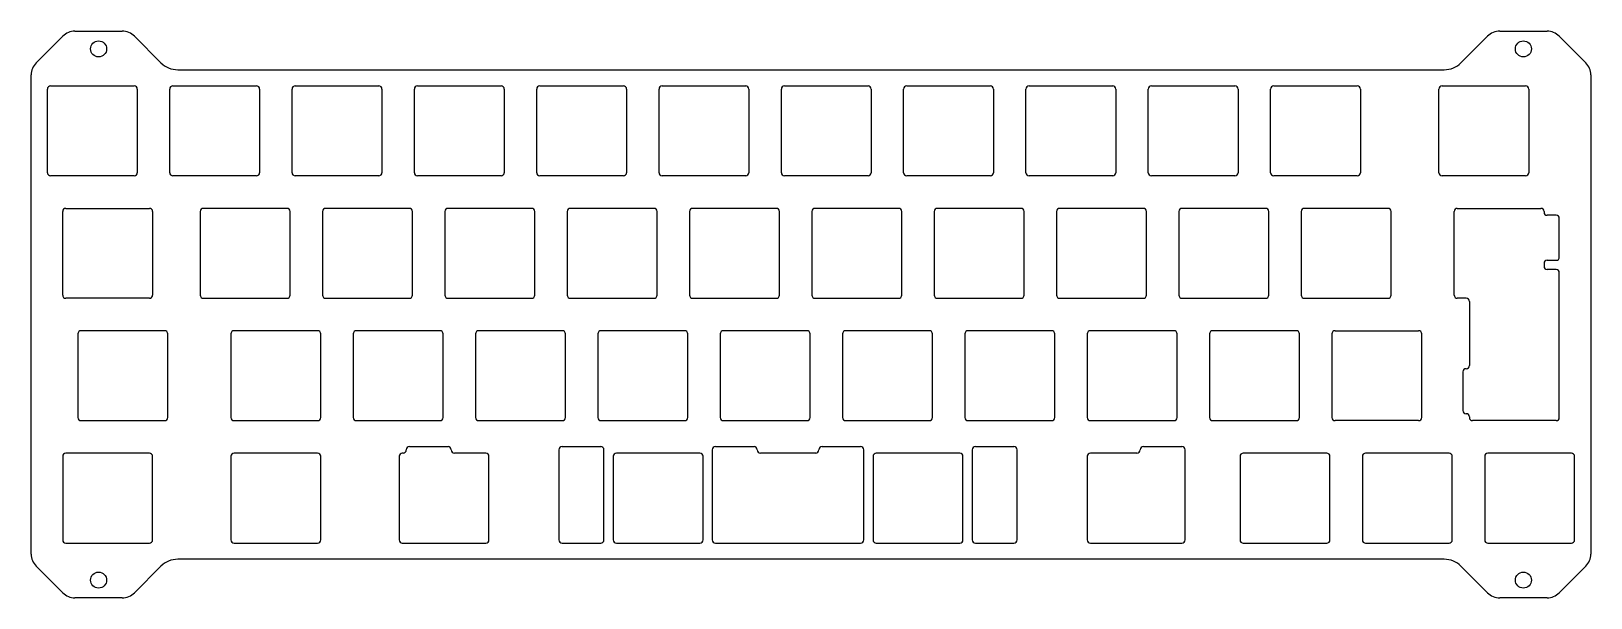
# Model space of a CAD drawing. Extents: x -9.58 to -0.02, y -0.22 to 3.26.
import ezdxf

# ---------------------------------------------------------------- set-up
doc = ezdxf.new("R2010")
doc.units = 0
doc.layers.get('0').update_dxf_attribs({"linetype": 'continuous'})

msp = doc.modelspace()

# ---------------------------------------------------------------- linework, layer by layer
at = {"color": 0}
for p, q in [((-9.3139, 3.2559), (-9.0237, 3.2559)), ((-0.5781, 3.2559), (-0.288, 3.2559)), ((-9.5513, 3.0621), (-9.3883, 3.2251)), ((-8.9493, 3.2251), (-8.7863, 3.0621)), ((-0.8156, 3.0621), (-0.6526, 3.2251)), ((-0.2135, 3.2251), (-0.0505, 3.0621)), ((-9.5822, 0.0518), (-9.5822, 2.9876)), ((-8.684, 3.0197), (-0.9179, 3.0197)), ((-0.0197, 2.9876), (-0.0197, 0.0518)), ((-9.4828, 2.3888), (-9.4828, 2.9006)), ((-9.4631, 2.9203), (-8.9513, 2.9203)), ((-8.9316, 2.9006), (-8.9316, 2.3888)), ((-8.7328, 2.3888), (-8.7328, 2.9006)), ((-8.7131, 2.9203), (-8.2013, 2.9203)), ((-8.1816, 2.9006), (-8.1816, 2.3888)), ((-7.9828, 2.3888), (-7.9828, 2.9006)), ((-7.9631, 2.9203), (-7.4513, 2.9203)), ((-7.4316, 2.9006), (-7.4316, 2.3888)), ((-7.2328, 2.3888), (-7.2328, 2.9006)), ((-7.2131, 2.9203), (-6.7013, 2.9203)), ((-6.6816, 2.9006), (-6.6816, 2.3888)), ((-6.4828, 2.3888), (-6.4828, 2.9006)), ((-6.4631, 2.9203), (-5.9513, 2.9203)), ((-5.9316, 2.9006), (-5.9316, 2.3888)), ((-5.7328, 2.3888), (-5.7328, 2.9006)), ((-5.7131, 2.9203), (-5.2013, 2.9203)), ((-5.1816, 2.9006), (-5.1816, 2.3888)), ((-4.9828, 2.3888), (-4.9828, 2.9006)), ((-4.9631, 2.9203), (-4.4513, 2.9203)), ((-4.4316, 2.9006), (-4.4316, 2.3888)), ((-4.2328, 2.3888), (-4.2328, 2.9006)), ((-4.2131, 2.9203), (-3.7013, 2.9203)), ((-3.6816, 2.9006), (-3.6816, 2.3888)), ((-3.4828, 2.3888), (-3.4828, 2.9006)), ((-3.4631, 2.9203), (-2.9513, 2.9203)), ((-2.9316, 2.9006), (-2.9316, 2.3888)), ((-2.7328, 2.3888), (-2.7328, 2.9006)), ((-2.7131, 2.9203), (-2.2013, 2.9203)), ((-2.1816, 2.9006), (-2.1816, 2.3888)), ((-1.9828, 2.3888), (-1.9828, 2.9006)), ((-1.9631, 2.9203), (-1.4513, 2.9203)), ((-1.4316, 2.9006), (-1.4316, 2.3888)), ((-0.9515, 2.3888), (-0.9515, 2.9006)), ((-0.9318, 2.9203), (-0.42, 2.9203)), ((-0.4003, 2.9006), (-0.4003, 2.3888)), ((-8.9513, 2.3691), (-9.4631, 2.3691)), ((-8.2013, 2.3691), (-8.7131, 2.3691)), ((-7.4513, 2.3691), (-7.9631, 2.3691)), ((-6.7013, 2.3691), (-7.2131, 2.3691)), ((-5.9513, 2.3691), (-6.4631, 2.3691)), ((-5.2013, 2.3691), (-5.7131, 2.3691)), ((-4.4513, 2.3691), (-4.9631, 2.3691)), ((-3.7013, 2.3691), (-4.2131, 2.3691)), ((-2.9513, 2.3691), (-3.4631, 2.3691)), ((-2.2013, 2.3691), (-2.7131, 2.3691)), ((-1.4513, 2.3691), (-1.9631, 2.3691)), ((-0.42, 2.3691), (-0.9318, 2.3691)), ((-9.389, 1.6388), (-9.389, 2.1506)), ((-9.3693, 2.1703), (-8.8575, 2.1703)), ((-8.8378, 2.1506), (-8.8378, 1.6388)), ((-8.5453, 2.1506), (-8.5453, 1.6388)), ((-8.0138, 2.1703), (-8.5256, 2.1703)), ((-7.9941, 1.6388), (-7.9941, 2.1506)), ((-7.7953, 2.1506), (-7.7953, 1.6388)), ((-7.2638, 2.1703), (-7.7756, 2.1703)), ((-7.2441, 1.6388), (-7.2441, 2.1506)), ((-7.0453, 2.1506), (-7.0453, 1.6388)), ((-6.5138, 2.1703), (-7.0256, 2.1703)), ((-6.4941, 1.6388), (-6.4941, 2.1506)), ((-6.2953, 2.1506), (-6.2953, 1.6388)), ((-5.7638, 2.1703), (-6.2756, 2.1703)), ((-5.7441, 1.6388), (-5.7441, 2.1506)), ((-5.5453, 2.1506), (-5.5453, 1.6388)), ((-5.0138, 2.1703), (-5.5256, 2.1703)), ((-4.9941, 1.6388), (-4.9941, 2.1506)), ((-4.7953, 2.1506), (-4.7953, 1.6388)), ((-4.2638, 2.1703), (-4.7756, 2.1703)), ((-4.2441, 1.6388), (-4.2441, 2.1506)), ((-4.0453, 2.1506), (-4.0453, 1.6388)), ((-3.5138, 2.1703), (-4.0256, 2.1703)), ((-3.4941, 1.6388), (-3.4941, 2.1506)), ((-3.2953, 2.1506), (-3.2953, 1.6388)), ((-2.7638, 2.1703), (-3.2756, 2.1703)), ((-2.7441, 1.6388), (-2.7441, 2.1506)), ((-2.5453, 2.1506), (-2.5453, 1.6388)), ((-2.0138, 2.1703), (-2.5256, 2.1703)), ((-1.9941, 1.6388), (-1.9941, 2.1506)), ((-1.7953, 2.1506), (-1.7953, 1.6388)), ((-1.2638, 2.1703), (-1.7756, 2.1703)), ((-1.2441, 1.6388), (-1.2441, 2.1506)), ((-0.8578, 1.6388), (-0.8578, 2.1506)), ((-0.8381, 2.1703), (-0.3263, 2.1703)), ((-0.2325, 2.1275), (-0.2869, 2.1275)), ((-0.2128, 1.8716), (-0.2128, 2.1078)), ((-0.2869, 1.8519), (-0.2325, 1.8519)), ((-0.2325, 1.7953), (-0.2869, 1.7953)), ((-0.2128, 0.8888), (-0.2128, 1.7756)), ((-8.8575, 1.6191), (-9.3693, 1.6191)), ((-8.5256, 1.6191), (-8.0138, 1.6191)), ((-7.7756, 1.6191), (-7.2638, 1.6191)), ((-7.0256, 1.6191), (-6.5138, 1.6191)), ((-6.2756, 1.6191), (-5.7638, 1.6191)), ((-5.5256, 1.6191), (-5.0138, 1.6191)), ((-4.7756, 1.6191), (-4.2638, 1.6191)), ((-4.0256, 1.6191), (-3.5138, 1.6191)), ((-3.2756, 1.6191), (-2.7638, 1.6191)), ((-2.5256, 1.6191), (-2.0138, 1.6191)), ((-1.7756, 1.6191), (-1.2638, 1.6191)), ((-0.7837, 1.6191), (-0.8381, 1.6191)), ((-0.764, 1.5994), (-0.764, 1.2072)), ((-9.2953, 1.4006), (-9.2953, 0.8888)), ((-8.7638, 1.4203), (-9.2756, 1.4203)), ((-8.7441, 0.8888), (-8.7441, 1.4006)), ((-8.3578, 1.4006), (-8.3578, 0.8888)), ((-7.8263, 1.4203), (-8.3381, 1.4203)), ((-7.8066, 0.8888), (-7.8066, 1.4006)), ((-7.6078, 1.4006), (-7.6078, 0.8888)), ((-7.0763, 1.4203), (-7.5881, 1.4203)), ((-7.0566, 0.8888), (-7.0566, 1.4006)), ((-6.8578, 1.4006), (-6.8578, 0.8888)), ((-6.3263, 1.4203), (-6.8381, 1.4203)), ((-6.3066, 0.8888), (-6.3066, 1.4006)), ((-6.1078, 1.4006), (-6.1078, 0.8888)), ((-5.5763, 1.4203), (-6.0881, 1.4203)), ((-5.5566, 0.8888), (-5.5566, 1.4006)), ((-5.3578, 1.4006), (-5.3578, 0.8888)), ((-4.8263, 1.4203), (-5.3381, 1.4203)), ((-4.8066, 0.8888), (-4.8066, 1.4006)), ((-4.6078, 1.4006), (-4.6078, 0.8888)), ((-4.0763, 1.4203), (-4.5881, 1.4203)), ((-4.0566, 0.8888), (-4.0566, 1.4006)), ((-3.8578, 1.4006), (-3.8578, 0.8888)), ((-3.3263, 1.4203), (-3.8381, 1.4203)), ((-3.3066, 0.8888), (-3.3066, 1.4006)), ((-3.1078, 1.4006), (-3.1078, 0.8888)), ((-2.5763, 1.4203), (-3.0881, 1.4203)), ((-2.5566, 0.8888), (-2.5566, 1.4006)), ((-2.3578, 1.4006), (-2.3578, 0.8888)), ((-1.8263, 1.4203), (-2.3381, 1.4203)), ((-1.8066, 0.8888), (-1.8066, 1.4006)), ((-1.6078, 1.4006), (-1.6078, 0.8888)), ((-1.5881, 1.4203), (-1.0763, 1.4203)), ((-1.0566, 0.8888), (-1.0566, 1.4006)), ((-0.8034, 1.1678), (-0.8034, 0.9316)), ((-9.2756, 0.8691), (-8.7638, 0.8691)), ((-8.3381, 0.8691), (-7.8263, 0.8691)), ((-7.5881, 0.8691), (-7.0763, 0.8691)), ((-6.8381, 0.8691), (-6.3263, 0.8691)), ((-6.0881, 0.8691), (-5.5763, 0.8691)), ((-5.3381, 0.8691), (-4.8263, 0.8691)), ((-4.5881, 0.8691), (-4.0763, 0.8691)), ((-3.8381, 0.8691), (-3.3263, 0.8691)), ((-3.0881, 0.8691), (-2.5763, 0.8691)), ((-2.3381, 0.8691), (-1.8263, 0.8691)), ((-1.0763, 0.8691), (-1.5881, 0.8691)), ((-0.2325, 0.8691), (-0.7443, 0.8691)), ((-8.8575, 0.6703), (-9.3693, 0.6703)), ((-7.8263, 0.6703), (-8.3381, 0.6703)), ((-7.0266, 0.7096), (-7.2628, 0.7096)), ((-6.795, 0.6703), (-6.9872, 0.6703)), ((-6.3462, 0.69), (-6.3462, 0.1388)), ((-6.0903, 0.7096), (-6.3265, 0.7096)), ((-6.0706, 0.1388), (-6.0706, 0.69)), ((-5.4825, 0.6703), (-5.9943, 0.6703)), ((-5.4062, 0.69), (-5.4062, 0.1388)), ((-5.1503, 0.7096), (-5.3865, 0.7096)), ((-4.7722, 0.6703), (-5.111, 0.6703)), ((-4.4966, 0.7096), (-4.7328, 0.7096)), ((-4.4769, 0.1388), (-4.4769, 0.69)), ((-3.8888, 0.6703), (-4.4006, 0.6703)), ((-3.8125, 0.69), (-3.8125, 0.1388)), ((-3.5566, 0.7096), (-3.7928, 0.7096)), ((-3.5369, 0.1388), (-3.5369, 0.69)), ((-2.8022, 0.6703), (-3.0881, 0.6703)), ((-2.5266, 0.7096), (-2.7628, 0.7096)), ((-2.5069, 0.1388), (-2.5069, 0.69)), ((-1.6388, 0.6703), (-2.1506, 0.6703)), ((-0.8888, 0.6703), (-1.4006, 0.6703)), ((-0.1388, 0.6703), (-0.6506, 0.6703)), ((-9.389, 0.6506), (-9.389, 0.1388)), ((-8.8378, 0.1388), (-8.8378, 0.6506)), ((-8.3578, 0.6506), (-8.3578, 0.1388)), ((-7.8066, 0.1388), (-7.8066, 0.6506)), ((-7.3265, 0.6506), (-7.3265, 0.1388)), ((-6.7753, 0.1388), (-6.7753, 0.6506)), ((-6.014, 0.6506), (-6.014, 0.1388)), ((-5.4628, 0.1388), (-5.4628, 0.6506)), ((-4.4203, 0.6506), (-4.4203, 0.1388)), ((-3.8691, 0.1388), (-3.8691, 0.6506)), ((-3.1078, 0.6506), (-3.1078, 0.1388)), ((-2.1703, 0.6506), (-2.1703, 0.1388)), ((-1.6191, 0.1388), (-1.6191, 0.6506)), ((-1.4203, 0.6506), (-1.4203, 0.1388)), ((-0.8691, 0.1388), (-0.8691, 0.6506)), ((-0.6703, 0.6506), (-0.6703, 0.1388)), ((-0.1191, 0.1388), (-0.1191, 0.6506)), ((-9.3693, 0.1191), (-8.8575, 0.1191)), ((-8.3381, 0.1191), (-7.8263, 0.1191)), ((-7.3068, 0.1191), (-6.795, 0.1191)), ((-6.3265, 0.1191), (-6.0903, 0.1191)), ((-5.9943, 0.1191), (-5.4825, 0.1191)), ((-5.3865, 0.1191), (-4.4966, 0.1191)), ((-4.4006, 0.1191), (-3.8888, 0.1191)), ((-3.7928, 0.1191), (-3.5566, 0.1191)), ((-3.0881, 0.1191), (-2.5266, 0.1191)), ((-2.1506, 0.1191), (-1.6388, 0.1191)), ((-1.4006, 0.1191), (-0.8888, 0.1191)), ((-0.6506, 0.1191), (-0.1388, 0.1191)), ((-0.9179, 0.0197), (-8.684, 0.0197)), ((-9.3883, -0.1857), (-9.5513, -0.0227)), ((-8.7863, -0.0227), (-8.9493, -0.1857)), ((-0.6526, -0.1857), (-0.8156, -0.0227)), ((-0.0505, -0.0227), (-0.2135, -0.1857)), ((-9.0237, -0.2165), (-9.3139, -0.2165)), ((-0.288, -0.2165), (-0.5781, -0.2165))]:
    msp.add_line(p, q, dxfattribs=at)
for points in [[(-0.3066, 2.1506), (-0.3066, 2.1472)], [(-0.3066, 1.8322), (-0.3066, 1.815)], [(-0.764, 0.8922), (-0.764, 0.8888)], [(-7.3021, 0.6703), (-7.3069, 0.6703)]]:
    msp.add_lwpolyline(points, dxfattribs=at)
for centre in [(-9.1688, 3.1476), (-0.4331, 3.1476), (-9.1688, -0.1083), (-0.4331, -0.1083)]:
    msp.add_circle(centre, 0.0492, dxfattribs=at)
for centre, radius, start, end in [((-9.3139, 3.1506), 0.1053, 90, 135), ((-9.0237, 3.1506), 0.1053, 45, 90), ((-0.5781, 3.1506), 0.1053, 90, 135), ((-0.288, 3.1506), 0.1053, 45, 90), ((-9.4769, 2.9876), 0.1053, 135, -180), ((-8.684, 3.1644), 0.1447, -135, -90), ((-0.9179, 3.1644), 0.1447, -90, -45), ((-0.125, 2.9876), 0.1053, 0, 45), ((-9.4631, 2.9006), 0.0197, 90, -180), ((-8.9513, 2.9006), 0.0197, 0, 90), ((-8.7131, 2.9006), 0.0197, 90, -180), ((-8.2013, 2.9006), 0.0197, 0, 90), ((-7.9631, 2.9006), 0.0197, 90, -180), ((-7.4513, 2.9006), 0.0197, 0, 90), ((-7.2131, 2.9006), 0.0197, 90, -180), ((-6.7013, 2.9006), 0.0197, 0, 90), ((-6.4631, 2.9006), 0.0197, 90, -180), ((-5.9513, 2.9006), 0.0197, 0, 90), ((-5.7131, 2.9006), 0.0197, 90, -180), ((-5.2013, 2.9006), 0.0197, 0, 90), ((-4.9631, 2.9006), 0.0197, 90, -180), ((-4.4513, 2.9006), 0.0197, 0, 90), ((-4.2131, 2.9006), 0.0197, 90, -180), ((-3.7013, 2.9006), 0.0197, 0, 90), ((-3.4631, 2.9006), 0.0197, 90, -180), ((-2.9513, 2.9006), 0.0197, 0, 90), ((-2.7131, 2.9006), 0.0197, 90, -180), ((-2.2013, 2.9006), 0.0197, 0, 90), ((-1.9631, 2.9006), 0.0197, 90, -180), ((-1.4513, 2.9006), 0.0197, 0, 90), ((-0.9318, 2.9006), 0.0197, 90, -180), ((-0.42, 2.9006), 0.0197, 0, 90), ((-9.4631, 2.3888), 0.0197, -180, -90), ((-8.9513, 2.3888), 0.0197, -90, 0), ((-8.7131, 2.3888), 0.0197, -180, -90), ((-8.2013, 2.3888), 0.0197, -90, 0), ((-7.9631, 2.3888), 0.0197, -180, -90), ((-7.4513, 2.3888), 0.0197, -90, 0), ((-7.2131, 2.3888), 0.0197, -180, -90), ((-6.7013, 2.3888), 0.0197, -90, 0), ((-6.4631, 2.3888), 0.0197, -180, -90), ((-5.9513, 2.3888), 0.0197, -90, 0), ((-5.7131, 2.3888), 0.0197, -180, -90), ((-5.2013, 2.3888), 0.0197, -90, 0), ((-4.9631, 2.3888), 0.0197, -180, -90), ((-4.4513, 2.3888), 0.0197, -90, 0), ((-4.2131, 2.3888), 0.0197, -180, -90), ((-3.7013, 2.3888), 0.0197, -90, 0), ((-3.4631, 2.3888), 0.0197, -180, -90), ((-2.9513, 2.3888), 0.0197, -90, 0), ((-2.7131, 2.3888), 0.0197, -180, -90), ((-2.2013, 2.3888), 0.0197, -90, 0), ((-1.9631, 2.3888), 0.0197, -180, -90), ((-1.4513, 2.3888), 0.0197, -90, 0), ((-0.9318, 2.3888), 0.0197, -180, -90), ((-0.42, 2.3888), 0.0197, -90, 0), ((-9.3693, 2.1506), 0.0197, 90, -180), ((-8.8575, 2.1506), 0.0197, 0, 90), ((-8.5256, 2.1506), 0.0197, 90, -180), ((-8.0138, 2.1506), 0.0197, 0, 90), ((-7.7756, 2.1506), 0.0197, 90, -180), ((-7.2638, 2.1506), 0.0197, 0, 90), ((-7.0256, 2.1506), 0.0197, 90, -180), ((-6.5138, 2.1506), 0.0197, 0, 90), ((-6.2756, 2.1506), 0.0197, 90, -180), ((-5.7638, 2.1506), 0.0197, 0, 90), ((-5.5256, 2.1506), 0.0197, 90, -180), ((-5.0138, 2.1506), 0.0197, 0, 90), ((-4.7756, 2.1506), 0.0197, 90, -180), ((-4.2638, 2.1506), 0.0197, 0, 90), ((-4.0256, 2.1506), 0.0197, 90, -180), ((-3.5138, 2.1506), 0.0197, 0, 90), ((-3.2756, 2.1506), 0.0197, 90, -180), ((-2.7638, 2.1506), 0.0197, 0, 90), ((-2.5256, 2.1506), 0.0197, 90, -180), ((-2.0138, 2.1506), 0.0197, 0, 90), ((-1.7756, 2.1506), 0.0197, 90, -180), ((-1.2638, 2.1506), 0.0197, 0, 90), ((-0.8381, 2.1506), 0.0197, 90, -180), ((-0.3263, 2.1506), 0.0197, 0, 90), ((-0.2869, 2.1472), 0.0197, -180, -90), ((-0.2325, 2.1078), 0.0197, 0, 90), ((-0.2869, 1.8322), 0.0197, 90, -180), ((-0.2325, 1.8716), 0.0197, -90, 0), ((-0.2869, 1.815), 0.0197, -180, -90), ((-0.2325, 1.7756), 0.0197, 0, 90), ((-9.3693, 1.6388), 0.0197, -180, -90), ((-8.8575, 1.6388), 0.0197, -90, 0), ((-8.5256, 1.6388), 0.0197, -180, -90), ((-8.0138, 1.6388), 0.0197, -90, 0), ((-7.7756, 1.6388), 0.0197, -180, -90), ((-7.2638, 1.6388), 0.0197, -90, 0), ((-7.0256, 1.6388), 0.0197, -180, -90), ((-6.5138, 1.6388), 0.0197, -90, 0), ((-6.2756, 1.6388), 0.0197, -180, -90), ((-5.7638, 1.6388), 0.0197, -90, 0), ((-5.5256, 1.6388), 0.0197, -180, -90), ((-5.0138, 1.6388), 0.0197, -90, 0), ((-4.7756, 1.6388), 0.0197, -180, -90), ((-4.2638, 1.6388), 0.0197, -90, 0), ((-4.0256, 1.6388), 0.0197, -180, -90), ((-3.5138, 1.6388), 0.0197, -90, 0), ((-3.2756, 1.6388), 0.0197, -180, -90), ((-2.7638, 1.6388), 0.0197, -90, 0), ((-2.5256, 1.6388), 0.0197, -180, -90), ((-2.0138, 1.6388), 0.0197, -90, 0), ((-1.7756, 1.6388), 0.0197, -180, -90), ((-1.2638, 1.6388), 0.0197, -90, 0), ((-0.8381, 1.6388), 0.0197, -180, -90), ((-0.7837, 1.5994), 0.0197, 0, 90), ((-9.2756, 1.4006), 0.0197, 90, -180), ((-8.7638, 1.4006), 0.0197, 0, 90), ((-8.3381, 1.4006), 0.0197, 90, -180), ((-7.8263, 1.4006), 0.0197, 0, 90), ((-7.5881, 1.4006), 0.0197, 90, -180), ((-7.0763, 1.4006), 0.0197, 0, 90), ((-6.8381, 1.4006), 0.0197, 90, -180), ((-6.3263, 1.4006), 0.0197, 0, 90), ((-6.0881, 1.4006), 0.0197, 90, -180), ((-5.5763, 1.4006), 0.0197, 0, 90), ((-5.3381, 1.4006), 0.0197, 90, -180), ((-4.8263, 1.4006), 0.0197, 0, 90), ((-4.5881, 1.4006), 0.0197, 90, -180), ((-4.0763, 1.4006), 0.0197, 0, 90), ((-3.8381, 1.4006), 0.0197, 90, -180), ((-3.3263, 1.4006), 0.0197, 0, 90), ((-3.0881, 1.4006), 0.0197, 90, -180), ((-2.5763, 1.4006), 0.0197, 0, 90), ((-2.3381, 1.4006), 0.0197, 90, -180), ((-1.8263, 1.4006), 0.0197, 0, 90), ((-1.5881, 1.4006), 0.0197, 90, -180), ((-1.0763, 1.4006), 0.0197, 0, 90), ((-0.7837, 1.1678), 0.0197, 90, -180), ((-0.7837, 1.2072), 0.0197, -90, 0), ((-9.2756, 0.8888), 0.0197, -180, -90), ((-8.7638, 0.8888), 0.0197, -90, 0), ((-8.3381, 0.8888), 0.0197, -180, -90), ((-7.8263, 0.8888), 0.0197, -90, 0), ((-7.5881, 0.8888), 0.0197, -180, -90), ((-7.0763, 0.8888), 0.0197, -90, 0), ((-6.8381, 0.8888), 0.0197, -180, -90), ((-6.3263, 0.8888), 0.0197, -90, 0), ((-6.0881, 0.8888), 0.0197, -180, -90), ((-5.5763, 0.8888), 0.0197, -90, 0), ((-5.3381, 0.8888), 0.0197, -180, -90), ((-4.8263, 0.8888), 0.0197, -90, 0), ((-4.5881, 0.8888), 0.0197, -180, -90), ((-4.0763, 0.8888), 0.0197, -90, 0), ((-3.8381, 0.8888), 0.0197, -180, -90), ((-3.3263, 0.8888), 0.0197, -90, 0), ((-3.0881, 0.8888), 0.0197, -180, -90), ((-2.5763, 0.8888), 0.0197, -90, 0), ((-2.3381, 0.8888), 0.0197, -180, -90), ((-1.8263, 0.8888), 0.0197, -90, 0), ((-1.5881, 0.8888), 0.0197, -180, -90), ((-1.0763, 0.8888), 0.0197, -90, 0), ((-0.7837, 0.9316), 0.0197, -180, -90), ((-0.7837, 0.8922), 0.0197, 0, 90), ((-0.7443, 0.8888), 0.0197, -180, -90), ((-0.2325, 0.8888), 0.0197, -90, 0), ((-9.3693, 0.6506), 0.0197, 90, -180), ((-8.8575, 0.6506), 0.0197, 0, 90), ((-8.3381, 0.6506), 0.0197, 90, -180), ((-7.8263, 0.6506), 0.0197, 0, 90), ((-7.3068, 0.6506), 0.0197, 90, -180), ((-7.3022, 0.69), 0.0197, -90, -0.00001), ((-7.2628, 0.69), 0.0197, 90, 179.99999), ((-7.0266, 0.69), 0.0197, 0, 90), ((-6.9872, 0.69), 0.0197, -180, -90), ((-6.795, 0.6506), 0.0197, 0, 90), ((-6.3265, 0.69), 0.0197, 90, -180), ((-6.0903, 0.69), 0.0197, 0, 90), ((-5.9943, 0.6506), 0.0197, 90, -180), ((-5.4825, 0.6506), 0.0197, 0, 90), ((-5.3865, 0.69), 0.0197, 90, -180), ((-5.1503, 0.69), 0.0197, 0, 90), ((-5.111, 0.69), 0.0197, -180, -90), ((-4.7722, 0.69), 0.0197, -90, 0), ((-4.7328, 0.69), 0.0197, 90, -180), ((-4.4966, 0.69), 0.0197, 0, 90), ((-4.4006, 0.6506), 0.0197, 90, -180), ((-3.8888, 0.6506), 0.0197, 0, 90), ((-3.7928, 0.69), 0.0197, 90, -180), ((-3.5566, 0.69), 0.0197, 0, 90), ((-3.0881, 0.6506), 0.0197, 90, -180), ((-2.8022, 0.69), 0.0197, -90, 0), ((-2.7628, 0.69), 0.0197, 90, -180), ((-2.5266, 0.69), 0.0197, 0, 90), ((-2.1506, 0.6506), 0.0197, 90, -180), ((-1.6388, 0.6506), 0.0197, 0, 90), ((-1.4006, 0.6506), 0.0197, 90, -180), ((-0.8888, 0.6506), 0.0197, 0, 90), ((-0.6506, 0.6506), 0.0197, 90, -180), ((-0.1388, 0.6506), 0.0197, 0, 90), ((-9.3693, 0.1388), 0.0197, -180, -90), ((-8.8575, 0.1388), 0.0197, -90, 0), ((-8.3381, 0.1388), 0.0197, -180, -90), ((-7.8263, 0.1388), 0.0197, -90, 0), ((-7.3068, 0.1388), 0.0197, -180, -90), ((-6.795, 0.1388), 0.0197, -90, 0), ((-6.3265, 0.1388), 0.0197, -180, -90), ((-6.0903, 0.1388), 0.0197, -90, 0), ((-5.9943, 0.1388), 0.0197, -180, -90), ((-5.4825, 0.1388), 0.0197, -90, 0), ((-5.3865, 0.1388), 0.0197, -180, -90), ((-4.4966, 0.1388), 0.0197, -90, 0), ((-4.4006, 0.1388), 0.0197, -180, -90), ((-3.8888, 0.1388), 0.0197, -90, 0), ((-3.7928, 0.1388), 0.0197, -180, -90), ((-3.5566, 0.1388), 0.0197, -90, 0), ((-3.0881, 0.1388), 0.0197, -180, -90), ((-2.5266, 0.1388), 0.0197, -90, 0), ((-2.1506, 0.1388), 0.0197, -180, -90), ((-1.6388, 0.1388), 0.0197, -89.89541, 0), ((-1.4006, 0.1388), 0.0197, -180, -89.89541), ((-0.8888, 0.1388), 0.0197, -89.89541, 0), ((-0.6506, 0.1388), 0.0197, 180, -89.89541), ((-0.1388, 0.1388), 0.0197, -89.89541, 0), ((-9.4769, 0.0518), 0.1053, 180, -135), ((-8.684, -0.125), 0.1447, 90, 135), ((-0.9179, -0.125), 0.1447, 45, 90), ((-0.125, 0.0518), 0.1053, -45, 0), ((-9.3139, -0.1112), 0.1053, -135, -90), ((-9.0237, -0.1112), 0.1053, -90, -45), ((-0.5781, -0.1112), 0.1053, -135, -90), ((-0.288, -0.1112), 0.1053, -90, -45)]:
    msp.add_arc(centre, radius, start, end, dxfattribs=at)

doc.saveas('drawing.dxf')
